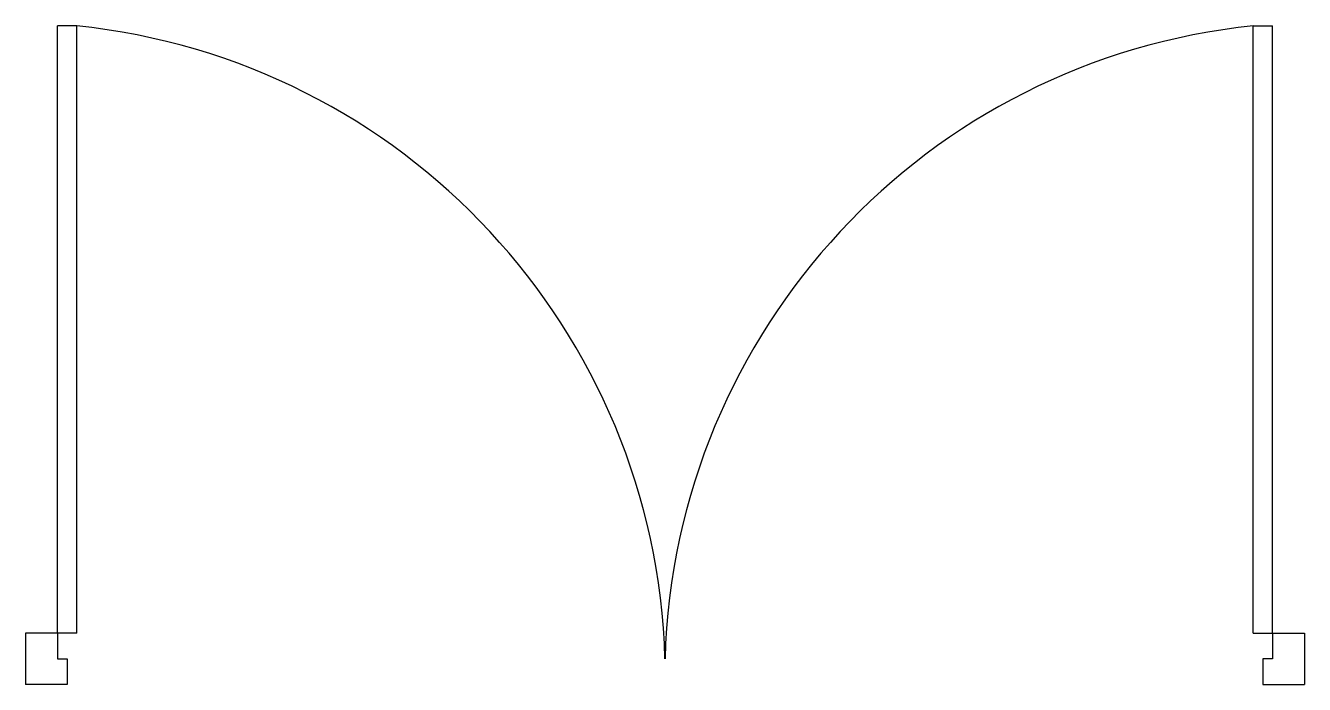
# Model space of a CAD drawing. Extents: x -0.5 to 0.5, y -0.02 to 0.5.
import ezdxf

# ---------------------------------------------------------------- set-up
doc = ezdxf.new("R2010")
doc.units = 0
doc.header["$MEASUREMENT"] = 0
doc.layers.get('0').update_dxf_attribs({"linetype": 'CONTINUOUS'})

msp = doc.modelspace()

# ---------------------------------------------------------------- linework, layer by layer
for p, q in [((-0.46, 0.4948), (-0.475, 0.4948)), ((-0.475, 0.02), (-0.475, 0.4948)), ((-0.46, 0.02), (-0.46, 0.495)), ((0.46, 0.02), (0.46, 0.495)), ((0.46, 0.4948), (0.475, 0.4948)), ((0.475, 0.02), (0.475, 0.4948)), ((-0.46, 0.02), (-0.5, 0.02)), ((-0.5, 0.02), (-0.5, -0.02)), ((-0.475, 0.02), (-0.475, 0)), ((0.46, 0.02), (0.5, 0.02)), ((0.475, 0.02), (0.475, 0)), ((0.5, 0.02), (0.5, -0.02)), ((-0.475, 0), (-0.4675, 0)), ((-0.4675, 0), (-0.4675, -0.02)), ((0.4675, 0), (0.4675, -0.02)), ((0.475, 0), (0.4675, 0)), ((-0.4675, -0.02), (-0.5, -0.02)), ((0.4675, -0.02), (0.5, -0.02))]:
    msp.add_line(p, q)
for centre, start, end in [((-0.5121, -0.0149), 1.6619, 84.1677), ((0.5121, -0.0149), 95.8323, 178.3381)]:
    msp.add_arc(centre, 0.5123, start, end)

doc.saveas('drawing.dxf')
